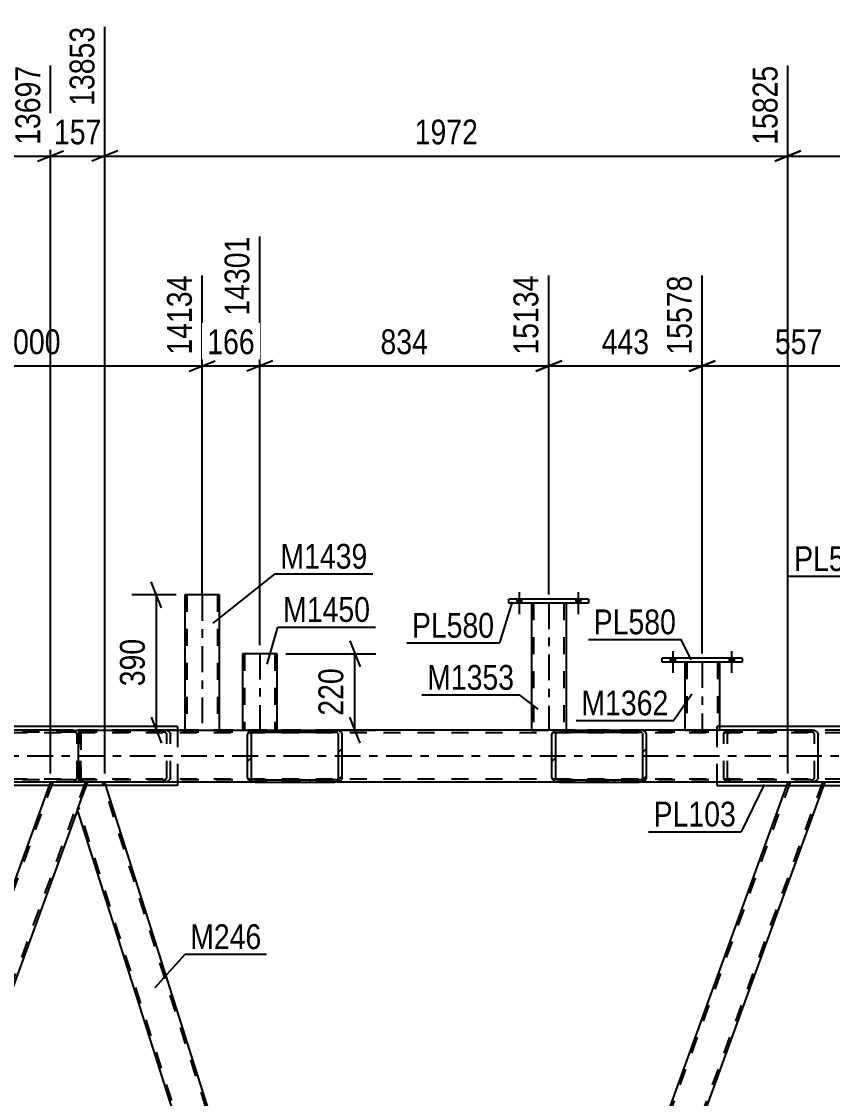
# Model space of a CAD drawing. Header units: millimetres. Extents: x -857 to 332, y -866 to -25.
# Drawn here: x -239 to -145.4, y -319.9 to -195.5 of the extents above; entities that cross this region are included whole.
import ezdxf

# ---------------------------------------------------------------- set-up
doc = ezdxf.new("R2010")
doc.units = ezdxf.units.MM
doc.linetypes.add('DXK_LINE_DOT2', pattern=[3.9198, 1.9599, -1.9599])
doc.linetypes.add('DXK_LINE_DOT3', pattern=[5.9187, 2.979, -0.9799, 0.9799, -0.9799])
doc.styles.add('Arial Narrow', font='ARIALN.TTF', dxfattribs={"height": 0.2})

# ---------------------------------------------------------------- blocks, each defined once
blk = doc.blocks.new('Part-570388934-1422 - 1255')
at = {"linetype": 'Continuous'}
h = blk.add_hatch(dxfattribs=at)
h.set_pattern_fill('', scale=0.7, style=0, pattern_type=0)
h.set_pattern_definition([(45, (-177.7982, -277.7888), (-1.57154, 1.57154), [])])
h.paths.add_polyline_path([(-177.73, -277.61), (-177.8, -277.79), (-177.8, -282.83), (-177.73, -283.01), (-177.54, -283.17), (-177.26, -283.27), (-176.92, -283.31), (-167.75, -283.31), (-167.42, -283.27), (-167.14, -283.17), (-166.95, -283.01), (-166.88, -282.83), (-166.88, -277.79), (-166.95, -277.61), (-167.14, -277.45), (-167.42, -277.35), (-167.75, -277.31), (-176.92, -277.31), (-177.26, -277.35), (-177.54, -277.45)])
h.paths.add_polyline_path([(-177.09, -277.57), (-176.92, -277.55), (-167.75, -277.55), (-167.59, -277.57), (-167.44, -277.62), (-167.35, -277.7), (-167.32, -277.79), (-167.32, -282.83), (-167.35, -282.92), (-167.44, -283), (-167.59, -283.05), (-167.75, -283.07), (-176.92, -283.07), (-177.09, -283.05), (-177.23, -283), (-177.33, -282.92), (-177.36, -282.83), (-177.36, -277.79), (-177.33, -277.7), (-177.23, -277.62)])
at = {"color": 2, "linetype": 'Continuous'}
for p, q in [((-176.92, -277.31), (-177.26, -277.35)), ((-176.92, -277.31), (-167.75, -277.31)), ((-147.92, -277.31), (-167.75, -277.31)), ((-167.42, -277.35), (-167.75, -277.31)), ((-147.92, -277.31), (-147.59, -277.35)), ((-177.73, -277.61), (-177.8, -277.79)), ((-177.8, -282.83), (-177.8, -277.79)), ((-177.36, -277.79), (-177.33, -277.7)), ((-177.36, -282.83), (-177.36, -277.79)), ((-177.09, -277.57), (-176.92, -277.55)), ((-176.92, -277.55), (-167.75, -277.55)), ((-167.75, -277.55), (-167.59, -277.57)), ((-167.35, -277.7), (-167.32, -277.79)), ((-167.32, -282.83), (-167.32, -277.79)), ((-166.88, -277.79), (-166.95, -277.61)), ((-166.88, -282.83), (-166.88, -277.79)), ((-147.12, -277.61), (-147.05, -277.79)), ((-147.05, -282.83), (-147.05, -277.79)), ((-177.8, -282.83), (-177.73, -283.01)), ((-177.33, -282.92), (-177.36, -282.83)), ((-177.26, -283.27), (-176.92, -283.31)), ((-176.92, -283.07), (-177.09, -283.05)), ((-176.92, -283.07), (-167.75, -283.07)), ((-176.92, -283.31), (-167.75, -283.31)), ((-167.59, -283.05), (-167.75, -283.07)), ((-167.75, -283.31), (-167.42, -283.27)), ((-147.92, -283.31), (-167.75, -283.31)), ((-167.32, -282.83), (-167.35, -282.92)), ((-166.95, -283.01), (-166.88, -282.83)), ((-147.59, -283.27), (-147.92, -283.31)), ((-147.05, -282.83), (-147.12, -283.01))]:
    blk.add_line(p, q, dxfattribs=at)
at = {"color": 7, "linetype": 'DXK_LINE_DOT2'}
for p, q in [((-176.92, -277.31), (-167.75, -277.31)), ((-157.43, -277.35), (-157.1, -277.31)), ((-147.92, -277.55), (-176.92, -277.55)), ((-157.97, -277.79), (-157.9, -277.61)), ((-157.97, -282.83), (-157.97, -277.79)), ((-157.5, -277.7), (-157.53, -277.79)), ((-157.53, -282.83), (-157.53, -277.79)), ((-157.1, -277.55), (-157.26, -277.57)), ((-147.76, -277.57), (-147.92, -277.55)), ((-147.49, -277.79), (-147.52, -277.7)), ((-147.49, -282.83), (-147.49, -277.79)), ((-147.92, -283.07), (-176.92, -283.07)), ((-167.75, -283.31), (-176.92, -283.31)), ((-157.9, -283.01), (-157.97, -282.83)), ((-157.53, -282.83), (-157.5, -282.92)), ((-157.1, -283.31), (-157.43, -283.27)), ((-157.26, -283.05), (-157.1, -283.07)), ((-147.92, -283.07), (-147.76, -283.05)), ((-147.52, -282.92), (-147.49, -282.83))]:
    blk.add_line(p, q, dxfattribs=at)
at = {"color": 2, "linetype": 'Continuous'}
for centre, radius, start, end in [((-177.12, -278.15), 0.817, 99.5183, 138.064), ((-167.55, -278.15), 0.817, 41.9361, 80.4818), ((-147.73, -278.15), 0.817, 41.9361, 80.4818), ((-177.02, -277.97), 0.409, 99.5183, 138.064), ((-167.65, -277.97), 0.409, 41.9361, 80.4818), ((-177.12, -282.47), 0.817, 221.9361, 260.4818), ((-177.02, -282.65), 0.409, 221.9361, 260.4818), ((-167.65, -282.65), 0.409, 279.5183, 318.064), ((-167.55, -282.47), 0.817, 279.5183, 318.064), ((-147.73, -282.47), 0.817, 279.5183, 318.064)]:
    blk.add_arc(centre, radius, start, end, dxfattribs=at)
at = {"color": 7, "linetype": 'DXK_LINE_DOT2'}
for centre, radius, start, end in [((-157.29, -278.15), 0.817, 99.5183, 138.064), ((-157.2, -277.97), 0.409, 99.5183, 138.064), ((-147.83, -277.97), 0.409, 41.9361, 80.4818), ((-157.29, -282.47), 0.817, 221.9361, 260.4818), ((-157.2, -282.65), 0.409, 221.9361, 260.4818), ((-147.83, -282.65), 0.409, 279.5183, 318.064)]:
    blk.add_arc(centre, radius, start, end, dxfattribs=at)
blk = doc.blocks.new('Part-570388934-1459 - 1255')
at = {"color": 7, "linetype": 'DXK_LINE_DOT2'}
for p, q in [((-231.44, -283.31), (-231.58, -283.71)), ((-229.43, -283.31), (-231.44, -283.31)), ((-192.84, -399.47), (-229.68, -283.31)), ((-229.3, -283.71), (-229.43, -283.31)), ((-195.63, -402.31), (-232.47, -286.15)), ((-195.89, -402.31), (-196.23, -401.22)), ((-193.87, -402.31), (-195.89, -402.31)), ((-193.73, -401.91), (-193.87, -402.31))]:
    blk.add_line(p, q, dxfattribs=at)
at = {"color": 2, "linetype": 'Continuous'}
for p, q in [((-232.6, -286.52), (-231.58, -283.71)), ((-192.71, -399.1), (-229.3, -283.71)), ((-196.01, -401.91), (-232.6, -286.52)), ((-192.71, -399.1), (-193.73, -401.91))]:
    blk.add_line(p, q, dxfattribs=at)
blk = doc.blocks.new('Part-570388934-1339 - 1255')
at = {"linetype": 'Continuous'}
h = blk.add_hatch(dxfattribs=at)
h.set_pattern_fill('', scale=0.7, style=0, pattern_type=0)
h.set_pattern_definition([(45, (-212.936, -277.7888), (-1.57154, 1.57154), [])])
h.paths.add_polyline_path([(-212.87, -277.61), (-212.94, -277.79), (-212.94, -282.83), (-212.87, -283.01), (-212.68, -283.17), (-212.4, -283.27), (-212.06, -283.31), (-202.89, -283.31), (-202.56, -283.27), (-202.27, -283.17), (-202.08, -283.01), (-202.02, -282.83), (-202.02, -277.79), (-202.08, -277.61), (-202.27, -277.45), (-202.56, -277.35), (-202.89, -277.31), (-212.06, -277.31), (-212.4, -277.35), (-212.68, -277.45)])
h.paths.add_polyline_path([(-212.23, -277.57), (-212.06, -277.55), (-202.89, -277.55), (-202.72, -277.57), (-202.58, -277.62), (-202.49, -277.7), (-202.45, -277.79), (-202.45, -282.83), (-202.49, -282.92), (-202.58, -283), (-202.72, -283.05), (-202.89, -283.07), (-212.06, -283.07), (-212.23, -283.05), (-212.37, -283), (-212.47, -282.92), (-212.5, -282.83), (-212.5, -277.79), (-212.47, -277.7), (-212.37, -277.62)])
at = {"color": 2, "linetype": 'Continuous'}
for p, q in [((-232.35, -277.45), (-232.21, -277.35)), ((-232.21, -277.35), (-232.19, -277.34)), ((-232.19, -277.34), (-231.89, -277.31)), ((-231.89, -277.31), (-212.06, -277.31)), ((-212.06, -277.31), (-212.4, -277.35)), ((-212.06, -277.31), (-202.89, -277.31)), ((-202.56, -277.35), (-202.89, -277.31)), ((-232.48, -277.79), (-232.44, -277.61)), ((-232.48, -282.83), (-232.48, -277.79)), ((-232.44, -277.61), (-232.35, -277.45)), ((-212.87, -277.61), (-212.94, -277.79)), ((-212.94, -282.83), (-212.94, -277.79)), ((-212.5, -277.79), (-212.47, -277.7)), ((-212.5, -282.83), (-212.5, -277.79)), ((-212.23, -277.57), (-212.06, -277.55)), ((-212.06, -277.55), (-202.89, -277.55)), ((-202.89, -277.55), (-202.72, -277.57)), ((-202.49, -277.7), (-202.45, -277.79)), ((-202.45, -282.83), (-202.45, -277.79)), ((-202.02, -277.79), (-202.08, -277.61)), ((-202.02, -282.83), (-202.02, -277.79)), ((-232.44, -283.01), (-232.48, -282.83)), ((-232.35, -283.17), (-232.44, -283.01)), ((-232.21, -283.27), (-232.35, -283.17)), ((-232.19, -283.28), (-232.21, -283.27)), ((-231.89, -283.31), (-232.19, -283.28)), ((-212.06, -283.31), (-231.89, -283.31)), ((-212.94, -282.83), (-212.87, -283.01)), ((-212.47, -282.92), (-212.5, -282.83)), ((-212.4, -283.27), (-212.06, -283.31)), ((-212.06, -283.07), (-212.23, -283.05)), ((-212.06, -283.07), (-202.89, -283.07)), ((-212.06, -283.31), (-202.89, -283.31)), ((-202.72, -283.05), (-202.89, -283.07)), ((-202.89, -283.31), (-202.56, -283.27)), ((-202.45, -282.83), (-202.49, -282.92)), ((-202.08, -283.01), (-202.02, -282.83))]:
    blk.add_line(p, q, dxfattribs=at)
at = {"color": 7, "linetype": 'DXK_LINE_DOT2'}
for p, q in [((-232.19, -283.28), (-232.19, -277.34)), ((-222.72, -277.31), (-222.39, -277.35)), ((-202.89, -277.31), (-212.06, -277.31)), ((-232.24, -277.7), (-232.26, -277.79)), ((-232.26, -282.83), (-232.26, -277.79)), ((-232.2, -277.62), (-232.24, -277.7)), ((-232.06, -277.57), (-232.2, -277.62)), ((-232.2, -277.62), (-232.2, -283)), ((-231.89, -277.55), (-232.06, -277.57)), ((-202.89, -277.55), (-231.89, -277.55)), ((-222.55, -277.57), (-222.72, -277.55)), ((-222.28, -277.79), (-222.32, -277.7)), ((-222.28, -282.83), (-222.28, -277.79)), ((-221.91, -277.61), (-221.85, -277.79)), ((-221.85, -282.83), (-221.85, -277.79)), ((-232.26, -282.83), (-232.24, -282.92)), ((-232.24, -282.92), (-232.2, -283)), ((-232.2, -283), (-232.06, -283.05)), ((-232.06, -283.05), (-231.89, -283.07)), ((-202.89, -283.07), (-231.89, -283.07)), ((-222.72, -283.07), (-222.55, -283.05)), ((-222.39, -283.27), (-222.72, -283.31)), ((-222.32, -282.92), (-222.28, -282.83)), ((-221.85, -282.83), (-221.91, -283.01)), ((-202.89, -283.31), (-212.06, -283.31))]:
    blk.add_line(p, q, dxfattribs=at)
for centre, radius, start, end in [((-222.52, -278.15), 0.817, 41.9361, 80.4818), ((-222.62, -277.97), 0.409, 41.9361, 80.4818), ((-222.62, -282.65), 0.409, 279.5183, 318.064), ((-222.52, -282.47), 0.817, 279.5183, 318.064)]:
    blk.add_arc(centre, radius, start, end, dxfattribs=at)
at = {"color": 2, "linetype": 'Continuous'}
for centre, radius, start, end in [((-212.26, -278.15), 0.817, 99.5183, 138.064), ((-202.69, -278.15), 0.817, 41.9361, 80.4818), ((-212.16, -277.97), 0.409, 99.5183, 138.064), ((-202.79, -277.97), 0.409, 41.9361, 80.4818), ((-212.26, -282.47), 0.817, 221.9361, 260.4818), ((-212.16, -282.65), 0.409, 221.9361, 260.4818), ((-202.79, -282.65), 0.409, 279.5183, 318.064), ((-202.69, -282.47), 0.817, 279.5183, 318.064)]:
    blk.add_arc(centre, radius, start, end, dxfattribs=at)
blk = doc.blocks.new('Part-570388934-1420 - 1255')
at = {"linetype": 'Continuous'}
h = blk.add_hatch(dxfattribs=at)
h.set_pattern_fill('', scale=0.7, style=0, pattern_type=0)
h.set_pattern_definition([(45, (-262.933, -277.7887), (-1.57154, 1.57154), [])])
h.paths.add_polyline_path([(-262.87, -277.61), (-262.93, -277.79), (-262.93, -282.83), (-262.87, -283.01), (-262.68, -283.17), (-262.39, -283.27), (-262.06, -283.31), (-252.89, -283.31), (-252.55, -283.27), (-252.27, -283.17), (-252.08, -283.01), (-252.02, -282.83), (-252.02, -277.79), (-252.08, -277.61), (-252.27, -277.45), (-252.55, -277.35), (-252.89, -277.31), (-262.06, -277.31), (-262.39, -277.35), (-262.68, -277.45)])
h.paths.add_polyline_path([(-262.23, -277.57), (-262.06, -277.55), (-252.89, -277.55), (-252.72, -277.57), (-252.58, -277.62), (-252.48, -277.7), (-252.45, -277.79), (-252.45, -282.83), (-252.48, -282.92), (-252.58, -283), (-252.72, -283.05), (-252.89, -283.07), (-262.06, -283.07), (-262.23, -283.05), (-262.37, -283), (-262.46, -282.92), (-262.5, -282.83), (-262.5, -277.79), (-262.46, -277.7), (-262.37, -277.62)])
at = {"color": 2, "linetype": 'Continuous'}
for p, q in [((-262.06, -277.31), (-262.39, -277.35)), ((-262.06, -277.31), (-252.89, -277.31)), ((-233.06, -277.31), (-252.89, -277.31)), ((-252.55, -277.35), (-252.89, -277.31)), ((-233.06, -277.31), (-232.73, -277.35)), ((-262.87, -277.61), (-262.93, -277.79)), ((-262.93, -282.83), (-262.93, -277.79)), ((-262.5, -277.79), (-262.46, -277.7)), ((-262.5, -282.83), (-262.5, -277.79)), ((-262.23, -277.57), (-262.06, -277.55)), ((-262.06, -277.55), (-252.89, -277.55)), ((-252.89, -277.55), (-252.72, -277.57)), ((-252.48, -277.7), (-252.45, -277.79)), ((-252.45, -282.83), (-252.45, -277.79)), ((-252.02, -277.79), (-252.08, -277.61)), ((-252.02, -282.83), (-252.02, -277.79)), ((-262.93, -282.83), (-262.87, -283.01)), ((-262.46, -282.92), (-262.5, -282.83)), ((-262.39, -283.27), (-262.06, -283.31)), ((-262.06, -283.07), (-262.23, -283.05)), ((-262.06, -283.07), (-252.89, -283.07)), ((-262.06, -283.31), (-252.89, -283.31)), ((-252.72, -283.05), (-252.89, -283.07)), ((-252.89, -283.31), (-252.55, -283.27)), ((-233.06, -283.31), (-252.89, -283.31)), ((-252.45, -282.83), (-252.48, -282.92)), ((-252.08, -283.01), (-252.02, -282.83)), ((-232.73, -283.27), (-233.06, -283.31))]:
    blk.add_line(p, q, dxfattribs=at)
at = {"color": 7, "linetype": 'DXK_LINE_DOT2'}
for p, q in [((-262.06, -277.31), (-252.89, -277.31)), ((-242.56, -277.35), (-242.23, -277.31)), ((-233.06, -277.55), (-262.06, -277.55)), ((-243.1, -277.79), (-243.04, -277.61)), ((-243.1, -282.83), (-243.1, -277.79)), ((-242.63, -277.7), (-242.67, -277.79)), ((-242.67, -282.83), (-242.67, -277.79)), ((-242.23, -277.55), (-242.4, -277.57)), ((-232.89, -277.57), (-233.06, -277.55)), ((-232.62, -277.79), (-232.66, -277.7)), ((-232.62, -282.83), (-232.62, -277.79)), ((-232.25, -277.61), (-232.23, -277.67)), ((-232.23, -277.67), (-232.19, -277.79)), ((-232.19, -282.83), (-232.19, -277.79)), ((-233.06, -283.07), (-262.06, -283.07)), ((-262.06, -283.31), (-252.89, -283.31)), ((-243.04, -283.01), (-243.1, -282.83)), ((-242.67, -282.83), (-242.63, -282.92)), ((-242.23, -283.31), (-242.56, -283.27)), ((-242.4, -283.05), (-242.23, -283.07)), ((-233.06, -283.07), (-232.89, -283.05)), ((-232.66, -282.92), (-232.62, -282.83)), ((-232.2, -282.87), (-232.25, -283.01)), ((-232.19, -282.83), (-232.2, -282.87))]:
    blk.add_line(p, q, dxfattribs=at)
at = {"color": 2, "linetype": 'Continuous'}
for centre, radius, start, end in [((-262.26, -278.15), 0.817, 99.5183, 138.064), ((-252.69, -278.15), 0.817, 41.9361, 80.4818), ((-232.86, -278.15), 0.817, 53.48, 80.4818), ((-262.16, -277.97), 0.409, 99.5183, 138.064), ((-252.79, -277.97), 0.409, 41.9361, 80.4818), ((-262.26, -282.47), 0.817, 221.9361, 260.4818), ((-262.16, -282.65), 0.409, 221.9361, 260.4818), ((-252.79, -282.65), 0.409, 279.5183, 318.064), ((-252.69, -282.47), 0.817, 279.5183, 318.064), ((-232.86, -282.47), 0.817, 279.5183, 306.5076)]:
    blk.add_arc(centre, radius, start, end, dxfattribs=at)
at = {"color": 7, "linetype": 'DXK_LINE_DOT2'}
for centre, radius, start, end in [((-242.43, -278.15), 0.817, 99.5183, 138.064), ((-242.33, -277.97), 0.409, 99.5183, 138.064), ((-232.96, -277.97), 0.409, 41.9361, 80.4818), ((-232.86, -278.15), 0.817, 41.9361, 53.48), ((-242.43, -282.47), 0.817, 221.9361, 260.4818), ((-242.33, -282.65), 0.409, 221.9361, 260.4818), ((-232.96, -282.65), 0.409, 279.5183, 318.064), ((-232.86, -282.47), 0.817, 306.5076, 318.064)]:
    blk.add_arc(centre, radius, start, end, dxfattribs=at)
blk = doc.blocks.new('Part-570388934-1419 - 1255')
at = {"color": 7, "linetype": 'DXK_LINE_DOT2'}
for p, q in [((-150.3, -283.31), (-193.62, -402.31)), ((-146.56, -283.31), (-189.87, -402.31)), ((-150.56, -283.31), (-150.71, -283.71)), ((-146.3, -283.31), (-150.56, -283.31)), ((-150.56, -283.31), (-150.52, -283.31)), ((-146.3, -283.31), (-146.45, -283.71)), ((-192.71, -399.1), (-193.87, -402.31)), ((-189.62, -402.31), (-193.87, -402.31)), ((-189.47, -401.91), (-189.62, -402.31))]:
    blk.add_line(p, q, dxfattribs=at)
at = {"color": 2, "linetype": 'Continuous'}
for p, q in [((-150.71, -283.71), (-192.71, -399.1)), ((-146.45, -283.71), (-189.47, -401.91))]:
    blk.add_line(p, q, dxfattribs=at)
blk = doc.blocks.new('Part-570388934-1441 - 1255')
at = {"color": 7, "linetype": 'DXK_LINE_DOT2'}
for p, q in [((-235.44, -283.31), (-278.75, -402.31)), ((-231.69, -283.31), (-275.01, -402.31)), ((-235.69, -283.31), (-235.84, -283.71)), ((-231.44, -283.31), (-235.69, -283.31)), ((-235.69, -283.31), (-235.66, -283.31)), ((-231.44, -283.31), (-232.6, -286.52)), ((-278.86, -401.91), (-279.01, -402.31)), ((-274.75, -402.31), (-279.01, -402.31)), ((-274.6, -401.91), (-274.75, -402.31))]:
    blk.add_line(p, q, dxfattribs=at)
at = {"color": 2, "linetype": 'Continuous'}
for p, q in [((-235.84, -283.71), (-278.86, -401.91)), ((-232.6, -286.52), (-274.6, -401.91))]:
    blk.add_line(p, q, dxfattribs=at)
blk = doc.blocks.new('Bolt-570388934-1486 - 1255')
at = {"linetype": 'Continuous'}
for points in [[(-163.58, -268.99), (-164.14, -268.99), (-164.14, -269.47), (-163.58, -269.47)], [(-163.58, -268.99), (-164.14, -268.99), (-164.14, -269.47), (-163.58, -269.47)], [(-156.78, -268.99), (-157.34, -268.99), (-157.34, -269.47), (-156.78, -269.47)], [(-156.78, -268.99), (-157.34, -268.99), (-157.34, -269.47), (-156.78, -269.47)]]:
    blk.add_hatch(color=1, dxfattribs=at).paths.add_polyline_path(points)
at = {"color": 1, "linetype": 'Continuous'}
for p, q in [((-163.86, -268.19), (-163.86, -270.71)), ((-163.86, -268.19), (-163.86, -270.71)), ((-157.06, -268.19), (-157.06, -270.71)), ((-157.06, -268.19), (-157.06, -270.71)), ((-164.14, -268.99), (-164.14, -269.47)), ((-164.14, -268.99), (-164.14, -269.47)), ((-163.58, -268.99), (-163.58, -269.47)), ((-163.58, -268.99), (-163.58, -269.47)), ((-157.34, -268.99), (-157.34, -269.47)), ((-157.34, -268.99), (-157.34, -269.47)), ((-156.78, -268.99), (-156.78, -269.47)), ((-156.78, -268.99), (-156.78, -269.47))]:
    blk.add_line(p, q, dxfattribs=at)
blk = doc.blocks.new('Bolt-570388934-1535 - 1255')
at = {"linetype": 'Continuous'}
for points in [[(-181.3, -262.19), (-181.86, -262.19), (-181.86, -262.67), (-181.3, -262.67)], [(-181.3, -262.19), (-181.86, -262.19), (-181.86, -262.67), (-181.3, -262.67)], [(-174.5, -262.19), (-175.06, -262.19), (-175.06, -262.67), (-174.5, -262.67)], [(-174.5, -262.19), (-175.06, -262.19), (-175.06, -262.67), (-174.5, -262.67)]]:
    blk.add_hatch(color=1, dxfattribs=at).paths.add_polyline_path(points)
at = {"color": 1, "linetype": 'Continuous'}
for p, q in [((-181.86, -262.19), (-181.86, -262.67)), ((-181.86, -262.19), (-181.86, -262.67)), ((-181.58, -261.39), (-181.58, -263.91)), ((-181.58, -261.39), (-181.58, -263.91)), ((-181.3, -262.19), (-181.3, -262.67)), ((-181.3, -262.19), (-181.3, -262.67)), ((-175.06, -262.19), (-175.06, -262.67)), ((-175.06, -262.19), (-175.06, -262.67)), ((-174.78, -261.39), (-174.78, -263.91)), ((-174.78, -261.39), (-174.78, -263.91)), ((-174.5, -262.19), (-174.5, -262.67)), ((-174.5, -262.19), (-174.5, -262.67))]:
    blk.add_line(p, q, dxfattribs=at)
blk = doc.blocks.new('Part-570388934-1600 - 1255')
at = {"color": 2, "linetype": 'Continuous'}
for p, q in [((-155.86, -268.99), (-165.06, -268.99)), ((-165.06, -269.47), (-165.06, -268.99)), ((-155.86, -269.47), (-165.06, -269.47)), ((-155.86, -268.99), (-155.86, -269.47))]:
    blk.add_line(p, q, dxfattribs=at)
blk = doc.blocks.new('Part-570388934-1605 - 1255')
at = {"color": 2, "linetype": 'Continuous'}
for p, q in [((-162.46, -269.47), (-162.46, -277.31)), ((-158.46, -269.47), (-158.46, -276.91))]:
    blk.add_line(p, q, dxfattribs=at)
at = {"color": 7, "linetype": 'DXK_LINE_DOT2'}
for p, q in [((-158.46, -269.47), (-162.46, -269.47)), ((-162.42, -269.47), (-162.46, -269.47)), ((-162.22, -269.47), (-162.22, -277.31)), ((-158.7, -269.47), (-158.7, -277.31)), ((-162.46, -277.31), (-162.46, -277.31)), ((-162.46, -277.31), (-158.46, -277.31)), ((-158.46, -276.91), (-158.46, -277.31))]:
    blk.add_line(p, q, dxfattribs=at)
at = {"color": 7, "linetype": 'DXK_LINE_DOT3'}
blk.add_line((-160.46, -269.47), (-160.46, -277.31), dxfattribs=at)
blk = doc.blocks.new('Part-570388934-1802 - 1255')
at = {"color": 2, "linetype": 'Continuous'}
for p, q in [((-209.54, -268.51), (-213.54, -268.51)), ((-213.54, -268.51), (-213.54, -277.31)), ((-209.54, -277.31), (-209.54, -268.51))]:
    blk.add_line(p, q, dxfattribs=at)
at = {"color": 7, "linetype": 'DXK_LINE_DOT2'}
for p, q in [((-213.3, -268.51), (-213.3, -277.31)), ((-213.3, -268.51), (-213.28, -268.51)), ((-209.78, -268.51), (-209.78, -277.31)), ((-213.54, -277.31), (-213.54, -277.31)), ((-213.54, -277.31), (-209.54, -277.31)), ((-209.54, -277.31), (-209.54, -277.31)), ((-209.54, -277.31), (-209.54, -277.31))]:
    blk.add_line(p, q, dxfattribs=at)
at = {"color": 7, "linetype": 'DXK_LINE_DOT3'}
blk.add_line((-211.54, -268.51), (-211.54, -277.31), dxfattribs=at)
blk = doc.blocks.new('Part-570388934-1709 - 1255')
at = {"color": 7, "linetype": 'DXK_LINE_DOT2'}
for p, q in [((-93.36, -277.31), (-754.71, -277.31)), ((-202.89, -277.31), (-262.06, -277.31)), ((-135.91, -277.31), (-176.93, -277.31)), ((-93.36, -277.63), (-783.56, -277.63)), ((-93.36, -282.99), (-783.56, -282.99)), ((-93.36, -283.31), (-687.73, -283.31)), ((-202.89, -283.31), (-243.9, -283.31)), ((-135.91, -283.31), (-176.92, -283.31))]:
    blk.add_line(p, q, dxfattribs=at)
at = {"color": 2, "linetype": 'Continuous'}
for p, q in [((-176.93, -277.31), (-202.89, -277.31)), ((-176.92, -283.31), (-202.89, -283.31))]:
    blk.add_line(p, q, dxfattribs=at)
at = {"color": 7, "linetype": 'DXK_LINE_DOT3'}
blk.add_line((-93.36, -280.31), (-783.56, -280.31), dxfattribs=at)
blk = doc.blocks.new('Part-570388934-1908 - 1255')
at = {"color": 2, "linetype": 'Continuous'}
for p, q in [((-216.18, -261.71), (-220.18, -261.71)), ((-220.18, -261.71), (-220.18, -277.31)), ((-216.18, -277.31), (-216.18, -261.71))]:
    blk.add_line(p, q, dxfattribs=at)
at = {"color": 7, "linetype": 'DXK_LINE_DOT2'}
for p, q in [((-219.94, -261.71), (-219.94, -277.31)), ((-219.94, -261.71), (-219.93, -261.71)), ((-219.93, -261.71), (-219.89, -261.71)), ((-219.89, -261.71), (-219.87, -261.71)), ((-216.42, -261.71), (-216.42, -277.31)), ((-220.18, -277.31), (-220.18, -277.31)), ((-220.18, -277.31), (-216.18, -277.31)), ((-216.18, -277.31), (-216.18, -277.31)), ((-216.18, -277.31), (-216.18, -277.31))]:
    blk.add_line(p, q, dxfattribs=at)
at = {"color": 7, "linetype": 'DXK_LINE_DOT3'}
blk.add_line((-218.18, -261.71), (-218.18, -277.31), dxfattribs=at)
blk = doc.blocks.new('Part-570388934-1915 - 1255')
at = {"color": 2, "linetype": 'Continuous'}
for p, q in [((-173.58, -262.19), (-182.78, -262.19)), ((-182.78, -262.67), (-182.78, -262.19)), ((-173.58, -262.19), (-173.58, -262.67)), ((-173.58, -262.67), (-182.78, -262.67))]:
    blk.add_line(p, q, dxfattribs=at)
blk = doc.blocks.new('Part-570388934-1920 - 1255')
at = {"color": 2, "linetype": 'Continuous'}
for p, q in [((-180.18, -262.67), (-180.18, -277.31)), ((-176.18, -262.67), (-176.18, -277.31))]:
    blk.add_line(p, q, dxfattribs=at)
at = {"color": 7, "linetype": 'DXK_LINE_DOT2'}
for p, q in [((-176.18, -262.67), (-180.18, -262.67)), ((-180.15, -262.67), (-180.18, -262.67)), ((-179.94, -262.67), (-179.94, -277.31)), ((-176.42, -262.67), (-176.42, -277.31)), ((-180.18, -277.31), (-180.18, -277.31)), ((-180.18, -277.31), (-176.18, -277.31)), ((-176.18, -277.31), (-176.18, -277.31)), ((-176.18, -277.31), (-176.18, -277.31))]:
    blk.add_line(p, q, dxfattribs=at)
at = {"color": 7, "linetype": 'DXK_LINE_DOT3'}
blk.add_line((-178.18, -262.67), (-178.18, -277.31), dxfattribs=at)
blk = doc.blocks.new('Part-570388934-2103 - 1255')
at = {"color": 2, "linetype": 'Continuous'}
for p, q in [((-243.9, -276.91), (-243.9, -277.31)), ((-221.05, -276.91), (-243.9, -276.91)), ((-221.05, -276.91), (-221.05, -277.31)), ((-243.9, -283.31), (-243.9, -283.71)), ((-221.05, -283.31), (-221.05, -283.71)), ((-221.05, -283.71), (-243.9, -283.71))]:
    blk.add_line(p, q, dxfattribs=at)
at = {"color": 7, "linetype": 'DXK_LINE_DOT2'}
for p, q in [((-243.9, -277.31), (-243.9, -283.31)), ((-221.05, -277.31), (-221.05, -283.31))]:
    blk.add_line(p, q, dxfattribs=at)
blk = doc.blocks.new('Part-570388934-2108 - 1255')
at = {"color": 2, "linetype": 'Continuous'}
for p, q in [((-158.77, -276.91), (-158.77, -277.31)), ((-135.91, -276.91), (-158.77, -276.91)), ((-135.91, -283.71), (-135.91, -276.91)), ((-158.77, -283.31), (-158.77, -283.71)), ((-158.77, -283.71), (-135.91, -283.71))]:
    blk.add_line(p, q, dxfattribs=at)
at = {"color": 7, "linetype": 'DXK_LINE_DOT2'}
blk.add_line((-158.77, -277.31), (-158.77, -283.31), dxfattribs=at)
blk = doc.blocks.new('StraightDimension-570388934-2766 - 1255')
at = {"color": 7, "linetype": 'Continuous'}
for p, q in [((-258.18, -260.71), (-258.18, -220.31)), ((-218.18, -261.67), (-218.18, -224.81)), ((-256.68, -234.65), (-259.68, -235.85)), ((-219.68, -235.85), (-216.68, -234.65)), ((-258.18, -235.25), (-218.18, -235.25))]:
    blk.add_line(p, q, dxfattribs=at)
at = {"color": 0}
blk.add_wipeout([(-233.93, -234.5), (-233.93, -230.3), (-242.44, -230.3), (-242.44, -234.5)], dxfattribs=at)
at = {"color": 3, "style": 'Arial Narrow'}
blk.add_text('1000', height=2.863, dxfattribs=at).set_placement((-241.84, -233.9))
at = {"color": 0, "linetype": 'Continuous'}
blk.add_wipeout([(-218.78, -224.21), (-222.98, -224.21), (-222.98, -234.55), (-218.78, -234.55)], dxfattribs=at)
at = {"color": 3, "linetype": 'Continuous', "style": 'Arial Narrow'}
blk.add_text('14134', height=2.863, rotation=90.0002, dxfattribs=at).set_placement((-219.38, -233.95))
blk = doc.blocks.new('StraightDimension-570388934-3108 - 1255')
at = {"color": 7, "linetype": 'Continuous'}
for p, q in [((-314.56, -282.31), (-314.56, -196.08)), ((-235.69, -282.31), (-235.69, -200.58)), ((-313.06, -210.42), (-316.06, -211.62)), ((-314.56, -211.02), (-235.69, -211.02)), ((-237.19, -211.62), (-234.19, -210.42))]:
    blk.add_line(p, q, dxfattribs=at)
at = {"color": 0}
blk.add_wipeout([(-270.87, -210.27), (-270.87, -206.07), (-279.38, -206.07), (-279.38, -210.27)], dxfattribs=at)
at = {"color": 3, "style": 'Arial Narrow'}
blk.add_text('1972', height=2.863, dxfattribs=at).set_placement((-278.78, -209.67))
at = {"color": 0, "linetype": 'Continuous'}
blk.add_wipeout([(-236.29, -199.98), (-240.49, -199.98), (-240.49, -210.32), (-236.29, -210.32)], dxfattribs=at)
at = {"color": 3, "linetype": 'Continuous', "style": 'Arial Narrow'}
blk.add_text('13697', height=2.863, rotation=90.0002, dxfattribs=at).set_placement((-236.89, -209.72))
blk = doc.blocks.new('StraightDimension-570388934-2776 - 1255')
at = {"color": 7, "linetype": 'Continuous'}
for p, q in [((-211.54, -267.51), (-211.54, -220.31)), ((-178.18, -261.67), (-178.18, -224.81)), ((-210.04, -234.65), (-213.04, -235.85)), ((-179.68, -235.85), (-176.68, -234.65)), ((-211.54, -235.25), (-178.18, -235.25))]:
    blk.add_line(p, q, dxfattribs=at)
at = {"color": 0}
blk.add_wipeout([(-191.52, -234.5), (-191.52, -230.3), (-198.2, -230.3), (-198.2, -234.5)], dxfattribs=at)
at = {"color": 3, "style": 'Arial Narrow'}
blk.add_text('834', height=2.863, dxfattribs=at).set_placement((-197.6, -233.9))
at = {"color": 0, "linetype": 'Continuous'}
blk.add_wipeout([(-178.78, -224.21), (-182.98, -224.21), (-182.98, -234.55), (-178.78, -234.55)], dxfattribs=at)
at = {"color": 3, "linetype": 'Continuous', "style": 'Arial Narrow'}
blk.add_text('15134', height=2.863, rotation=90.0002, dxfattribs=at).set_placement((-179.38, -233.95))
blk = doc.blocks.new('StraightDimension-570388934-3126 - 1255')
at = {"color": 7, "linetype": 'Continuous'}
for p, q in [((-229.43, -282.31), (-229.43, -196.08)), ((-235.69, -282.31), (-235.69, -200.58)), ((-237.19, -211.62), (-234.19, -210.42)), ((-235.69, -211.02), (-229.43, -211.02)), ((-227.93, -210.42), (-230.93, -211.62))]:
    blk.add_line(p, q, dxfattribs=at)
at = {"color": 0}
blk.add_wipeout([(-229.22, -210.27), (-229.22, -206.07), (-235.9, -206.07), (-235.9, -210.27)], dxfattribs=at)
at = {"color": 3, "style": 'Arial Narrow'}
blk.add_text('157', height=2.863, dxfattribs=at).set_placement((-235.3, -209.67))
at = {"color": 0, "linetype": 'Continuous'}
blk.add_wipeout([(-230.03, -195.48), (-234.23, -195.48), (-234.23, -205.82), (-230.03, -205.82)], dxfattribs=at)
at = {"color": 3, "linetype": 'Continuous', "style": 'Arial Narrow'}
blk.add_text('13853', height=2.863, rotation=90.0002, dxfattribs=at).set_placement((-230.63, -205.22))
blk = doc.blocks.new('StraightDimension-570388934-3543 - 1255')
at = {"color": 7, "linetype": 'Continuous'}
for p, q in [((-222.87, -263.21), (-224.07, -260.21)), ((-221.18, -261.71), (-226.32, -261.71)), ((-223.47, -277.31), (-223.47, -261.71)), ((-224.07, -275.81), (-222.87, -278.81)), ((-221.18, -277.31), (-226.32, -277.31))]:
    blk.add_line(p, q, dxfattribs=at)
at = {"color": 0}
blk.add_wipeout([(-224.22, -266.17), (-228.42, -266.17), (-228.42, -272.85), (-224.22, -272.85)], dxfattribs=at)
at = {"color": 3, "style": 'Arial Narrow'}
blk.add_text('390', height=2.863, rotation=90.0002, dxfattribs=at).set_placement((-224.82, -272.25))
blk = doc.blocks.new('StraightDimension-570388934-3144 - 1255')
at = {"color": 7, "linetype": 'Continuous'}
for p, q in [((-229.43, -282.31), (-229.43, -196.08)), ((-150.56, -282.31), (-150.56, -200.58)), ((-227.93, -210.42), (-230.93, -211.62)), ((-229.43, -211.02), (-150.56, -211.02)), ((-152.06, -211.62), (-149.06, -210.42))]:
    blk.add_line(p, q, dxfattribs=at)
at = {"color": 0}
blk.add_wipeout([(-185.74, -210.27), (-185.74, -206.07), (-194.25, -206.07), (-194.25, -210.27)], dxfattribs=at)
at = {"color": 3, "style": 'Arial Narrow'}
blk.add_text('1972', height=2.863, dxfattribs=at).set_placement((-193.65, -209.67))
at = {"color": 0, "linetype": 'Continuous'}
blk.add_wipeout([(-151.16, -199.98), (-155.36, -199.98), (-155.36, -210.32), (-151.16, -210.32)], dxfattribs=at)
at = {"color": 3, "linetype": 'Continuous', "style": 'Arial Narrow'}
blk.add_text('15825', height=2.863, rotation=90.0002, dxfattribs=at).set_placement((-151.76, -209.72))
blk = doc.blocks.new('StraightDimension-570388934-3554 - 1255')
at = {"color": 7, "linetype": 'Continuous'}
for p, q in [((-201.15, -267.01), (-199.95, -270.01)), ((-208.54, -268.51), (-198.15, -268.51)), ((-200.55, -277.31), (-200.55, -268.51)), ((-199.95, -278.81), (-201.15, -275.81)), ((-208.54, -277.31), (-198.15, -277.31))]:
    blk.add_line(p, q, dxfattribs=at)
at = {"color": 0}
blk.add_wipeout([(-201.3, -269.57), (-205.5, -269.57), (-205.5, -276.25), (-201.3, -276.25)], dxfattribs=at)
at = {"color": 3, "style": 'Arial Narrow'}
blk.add_text('220', height=2.863, rotation=90.0002, dxfattribs=at).set_placement((-201.9, -275.65))
blk = doc.blocks.new('StraightDimension-570388934-2771 - 1255')
at = {"color": 7, "linetype": 'Continuous'}
for p, q in [((-211.54, -267.51), (-211.54, -220.31)), ((-218.18, -261.67), (-218.18, -224.81)), ((-219.68, -235.85), (-216.68, -234.65)), ((-210.04, -234.65), (-213.04, -235.85)), ((-218.18, -235.25), (-211.54, -235.25))]:
    blk.add_line(p, q, dxfattribs=at)
at = {"color": 0}
blk.add_wipeout([(-211.52, -234.5), (-211.52, -230.3), (-218.2, -230.3), (-218.2, -234.5)], dxfattribs=at)
at = {"color": 3, "style": 'Arial Narrow'}
blk.add_text('166', height=2.863, dxfattribs=at).set_placement((-217.6, -233.9))
at = {"color": 0, "linetype": 'Continuous'}
blk.add_wipeout([(-212.14, -219.71), (-216.34, -219.71), (-216.34, -230.05), (-212.14, -230.05)], dxfattribs=at)
at = {"color": 3, "linetype": 'Continuous', "style": 'Arial Narrow'}
blk.add_text('14301', height=2.863, rotation=90.0002, dxfattribs=at).set_placement((-212.74, -229.45))
blk = doc.blocks.new('StraightDimension-570388934-2782 - 1255')
at = {"color": 7, "linetype": 'Continuous'}
for p, q in [((-178.18, -261.67), (-178.18, -224.81)), ((-160.46, -268.47), (-160.46, -224.81)), ((-176.68, -234.65), (-179.68, -235.85)), ((-161.96, -235.85), (-158.96, -234.65)), ((-178.18, -235.25), (-160.46, -235.25))]:
    blk.add_line(p, q, dxfattribs=at)
at = {"color": 0}
blk.add_wipeout([(-165.98, -234.5), (-165.98, -230.3), (-172.66, -230.3), (-172.66, -234.5)], dxfattribs=at)
at = {"color": 3, "style": 'Arial Narrow'}
blk.add_text('443', height=2.863, dxfattribs=at).set_placement((-172.06, -233.9))
at = {"color": 0, "linetype": 'Continuous'}
blk.add_wipeout([(-161.06, -224.21), (-165.26, -224.21), (-165.26, -234.55), (-161.06, -234.55)], dxfattribs=at)
at = {"color": 3, "linetype": 'Continuous', "style": 'Arial Narrow'}
blk.add_text('15578', height=2.863, rotation=90.0002, dxfattribs=at).set_placement((-161.66, -233.95))
blk = doc.blocks.new('StraightDimension-570388934-2788 - 1255')
at = {"color": 7, "linetype": 'Continuous'}
for p, q in [((-160.46, -268.47), (-160.46, -224.81)), ((-138.18, -261.67), (-138.18, -224.81)), ((-158.96, -234.65), (-161.96, -235.85)), ((-139.68, -235.85), (-136.68, -234.65)), ((-160.46, -235.25), (-138.18, -235.25))]:
    blk.add_line(p, q, dxfattribs=at)
at = {"color": 0}
blk.add_wipeout([(-145.98, -234.5), (-145.98, -230.3), (-152.66, -230.3), (-152.66, -234.5)], dxfattribs=at)
at = {"color": 3, "style": 'Arial Narrow'}
blk.add_text('557', height=2.863, dxfattribs=at).set_placement((-152.06, -233.9))
at = {"color": 0, "linetype": 'Continuous'}
blk.add_wipeout([(-138.78, -224.21), (-142.98, -224.21), (-142.98, -234.55), (-138.78, -234.55)], dxfattribs=at)
at = {"color": 3, "linetype": 'Continuous', "style": 'Arial Narrow'}
blk.add_text('16134', height=2.863, rotation=90.0002, dxfattribs=at).set_placement((-139.38, -233.95))
blk = doc.blocks.new('StraightDimension-570388934-3169 - 1255')
at = {"color": 7, "linetype": 'Continuous'}
for p, q in [((-150.56, -282.31), (-150.56, -200.58)), ((-93.36, -276.31), (-93.36, -200.58)), ((-149.06, -210.42), (-152.06, -211.62)), ((-150.56, -211.02), (-93.36, -211.02)), ((-94.86, -211.62), (-91.86, -210.42))]:
    blk.add_line(p, q, dxfattribs=at)
at = {"color": 0}
blk.add_wipeout([(-117.7, -210.27), (-117.7, -206.07), (-126.21, -206.07), (-126.21, -210.27)], dxfattribs=at)
at = {"color": 3, "style": 'Arial Narrow'}
blk.add_text('1430', height=2.863, dxfattribs=at).set_placement((-125.61, -209.67))
at = {"color": 0, "linetype": 'Continuous'}
blk.add_wipeout([(-93.96, -199.98), (-98.16, -199.98), (-98.16, -210.32), (-93.96, -210.32)], dxfattribs=at)
at = {"color": 3, "linetype": 'Continuous', "style": 'Arial Narrow'}
blk.add_text('17255', height=2.863, rotation=90.0002, dxfattribs=at).set_placement((-94.56, -209.72))
blk = doc.blocks.new('Mark-570388934-1455 - 1255')
at = {"color": 0}
blk.add_wipeout([(-211.35, -302.61), (-211.35, -299.61), (-219.57, -299.61), (-219.57, -302.61)], dxfattribs=at)
blk.add_wipeout([(-211.35, -302.61), (-211.35, -299.61), (-219.57, -299.61), (-219.57, -302.61)], dxfattribs=at)
at = {"color": 30, "linetype": 'Continuous'}
for p, q in [((-223.62, -307.06), (-220.17, -303.21)), ((-220.17, -303.21), (-210.75, -303.21))]:
    blk.add_line(p, q, dxfattribs=at)
at = {"color": 3, "style": 'Arial Narrow'}
blk.add_text('M246', height=2.863, dxfattribs=at).set_placement((-219.57, -302.61))
blk = doc.blocks.new('Mark-570388934-1601 - 1255')
at = {"color": 0}
blk.add_wipeout([(-164.35, -275.61), (-164.35, -272.61), (-174.4, -272.61), (-174.4, -275.61)], dxfattribs=at)
blk.add_wipeout([(-164.35, -275.61), (-164.35, -272.61), (-174.4, -272.61), (-174.4, -275.61)], dxfattribs=at)
at = {"color": 30, "linetype": 'Continuous'}
for p in [(-161.67, -273.16), (-175, -276.21)]:
    blk.add_line(p, (-163.75, -276.21), dxfattribs=at)
at = {"color": 3, "style": 'Arial Narrow'}
blk.add_text('M1362', height=2.863, dxfattribs=at).set_placement((-174.4, -275.61))
blk = doc.blocks.new('Mark-570388934-1596 - 1255')
at = {"color": 0}
blk.add_wipeout([(-163.47, -266.25), (-163.47, -263.25), (-172.98, -263.25), (-172.98, -266.25)], dxfattribs=at)
blk.add_wipeout([(-163.47, -266.25), (-163.47, -263.25), (-172.98, -263.25), (-172.98, -266.25)], dxfattribs=at)
at = {"color": 30, "linetype": 'Continuous'}
for p in [(-173.58, -266.85), (-161.73, -269.2)]:
    blk.add_line(p, (-162.87, -266.85), dxfattribs=at)
at = {"color": 3, "style": 'Arial Narrow'}
blk.add_text('PL580', height=2.863, dxfattribs=at).set_placement((-172.98, -266.25))
blk = doc.blocks.new('Mark-570388934-1798 - 1255')
at = {"color": 0}
blk.add_wipeout([(-198.78, -264.82), (-198.78, -261.82), (-208.84, -261.82), (-208.84, -264.82)], dxfattribs=at)
blk.add_wipeout([(-198.78, -264.82), (-198.78, -261.82), (-208.84, -261.82), (-208.84, -264.82)], dxfattribs=at)
at = {"color": 30, "linetype": 'Continuous'}
for p, q in [((-210.7, -269.71), (-209.44, -265.42)), ((-209.44, -265.42), (-198.18, -265.42))]:
    blk.add_line(p, q, dxfattribs=at)
at = {"color": 3, "style": 'Arial Narrow'}
blk.add_text('M1450', height=2.863, dxfattribs=at).set_placement((-208.84, -264.82))
blk = doc.blocks.new('Mark-570388934-1916 - 1255')
at = {"color": 0}
blk.add_wipeout([(-182.16, -272.66), (-182.16, -269.66), (-192.21, -269.66), (-192.21, -272.66)], dxfattribs=at)
blk.add_wipeout([(-182.16, -272.66), (-182.16, -269.66), (-192.21, -269.66), (-192.21, -272.66)], dxfattribs=at)
at = {"color": 30, "linetype": 'Continuous'}
for p in [(-192.81, -273.26), (-179.41, -274.88)]:
    blk.add_line(p, (-181.56, -273.26), dxfattribs=at)
at = {"color": 3, "style": 'Arial Narrow'}
blk.add_text('M1353', height=2.863, dxfattribs=at).set_placement((-192.21, -272.66))
blk = doc.blocks.new('Mark-570388934-1904 - 1255')
at = {"color": 0}
blk.add_wipeout([(-199.1, -258.67), (-199.1, -255.67), (-209.15, -255.67), (-209.15, -258.67)], dxfattribs=at)
blk.add_wipeout([(-199.1, -258.67), (-199.1, -255.67), (-209.15, -255.67), (-209.15, -258.67)], dxfattribs=at)
at = {"color": 30, "linetype": 'Continuous'}
for p, q in [((-216.91, -264.97), (-209.75, -259.27)), ((-209.75, -259.27), (-198.5, -259.27))]:
    blk.add_line(p, q, dxfattribs=at)
at = {"color": 3, "style": 'Arial Narrow'}
blk.add_text('M1439', height=2.863, dxfattribs=at).set_placement((-209.15, -258.67))
blk = doc.blocks.new('Mark-570388934-1911 - 1255')
at = {"color": 0}
blk.add_wipeout([(-184.47, -266.65), (-184.47, -263.65), (-193.97, -263.65), (-193.97, -266.65)], dxfattribs=at)
blk.add_wipeout([(-184.47, -266.65), (-184.47, -263.65), (-193.97, -263.65), (-193.97, -266.65)], dxfattribs=at)
at = {"color": 30, "linetype": 'Continuous'}
for p in [(-182.4, -262.5), (-194.57, -267.25)]:
    blk.add_line(p, (-183.87, -267.25), dxfattribs=at)
at = {"color": 3, "style": 'Arial Narrow'}
blk.add_text('PL580', height=2.863, dxfattribs=at).set_placement((-193.97, -266.65))
blk = doc.blocks.new('Mark-570388934-1976 - 1255')
at = {"color": 0}
blk.add_wipeout([(-140.34, -258.94), (-140.34, -255.94), (-149.84, -255.94), (-149.84, -258.94)], dxfattribs=at)
blk.add_wipeout([(-140.34, -258.94), (-140.34, -255.94), (-149.84, -255.94), (-149.84, -258.94)], dxfattribs=at)
at = {"color": 30, "linetype": 'Continuous'}
for p in [(-150.44, -259.54), (-138.68, -262.33)]:
    blk.add_line(p, (-139.74, -259.54), dxfattribs=at)
at = {"color": 3, "style": 'Arial Narrow'}
blk.add_text('PL580', height=2.863, dxfattribs=at).set_placement((-149.84, -258.94))
blk = doc.blocks.new('Mark-570388934-2104 - 1255')
at = {"color": 0}
blk.add_wipeout([(-156.56, -288.45), (-156.56, -285.45), (-166.06, -285.45), (-166.06, -288.45)], dxfattribs=at)
blk.add_wipeout([(-156.56, -288.45), (-156.56, -285.45), (-166.06, -285.45), (-166.06, -288.45)], dxfattribs=at)
at = {"color": 30, "linetype": 'Continuous'}
for p in [(-153.31, -283.6), (-166.66, -289.05)]:
    blk.add_line(p, (-155.96, -289.05), dxfattribs=at)
at = {"color": 3, "style": 'Arial Narrow'}
blk.add_text('PL103', height=2.863, dxfattribs=at).set_placement((-166.06, -288.45))

msp = doc.modelspace()

# ---------------------------------------------------------------- block references
for name in ['Part-570388934-1908 - 1255', 'Part-570388934-1915 - 1255', 'Bolt-570388934-1535 - 1255', 'Part-570388934-1920 - 1255', 'Part-570388934-1802 - 1255', 'Bolt-570388934-1486 - 1255', 'Part-570388934-1600 - 1255', 'Part-570388934-1605 - 1255', 'Part-570388934-1709 - 1255', 'Part-570388934-1420 - 1255', 'Part-570388934-2103 - 1255', 'Part-570388934-1339 - 1255', 'Part-570388934-1422 - 1255', 'Part-570388934-2108 - 1255', 'Part-570388934-1441 - 1255', 'Part-570388934-1459 - 1255', 'Part-570388934-1419 - 1255']:
    msp.add_blockref(name, (0, 0))

# ---------------------------------------------------------------- next in the draw order: block references
for name in ['StraightDimension-570388934-2766 - 1255', 'StraightDimension-570388934-2776 - 1255', 'Mark-570388934-2104 - 1255', 'Mark-570388934-1455 - 1255']:
    msp.add_blockref(name, (0, 0))

# ---------------------------------------------------------------- next in the draw order: block references
msp.add_blockref('StraightDimension-570388934-3108 - 1255', (0, 0))

# ---------------------------------------------------------------- next in the draw order: block references
msp.add_blockref('StraightDimension-570388934-3126 - 1255', (0, 0))

# ---------------------------------------------------------------- next in the draw order: block references
msp.add_blockref('StraightDimension-570388934-3543 - 1255', (0, 0))

# ---------------------------------------------------------------- next in the draw order: block references
msp.add_blockref('StraightDimension-570388934-3144 - 1255', (0, 0))

# ---------------------------------------------------------------- next in the draw order: block references
for name in ['StraightDimension-570388934-2771 - 1255', 'StraightDimension-570388934-2782 - 1255', 'Mark-570388934-1911 - 1255', 'StraightDimension-570388934-3554 - 1255', 'Mark-570388934-1916 - 1255', 'Mark-570388934-1601 - 1255']:
    msp.add_blockref(name, (0, 0))

# ---------------------------------------------------------------- next in the draw order: block references
for name in ['StraightDimension-570388934-2788 - 1255', 'Mark-570388934-1798 - 1255']:
    msp.add_blockref(name, (0, 0))

# ---------------------------------------------------------------- next in the draw order: block references
for name in ['StraightDimension-570388934-3169 - 1255', 'Mark-570388934-1904 - 1255', 'Mark-570388934-1596 - 1255']:
    msp.add_blockref(name, (0, 0))

# ---------------------------------------------------------------- next in the draw order: block references
msp.add_blockref('Mark-570388934-1976 - 1255', (0, 0))

doc.saveas('drawing.dxf')
